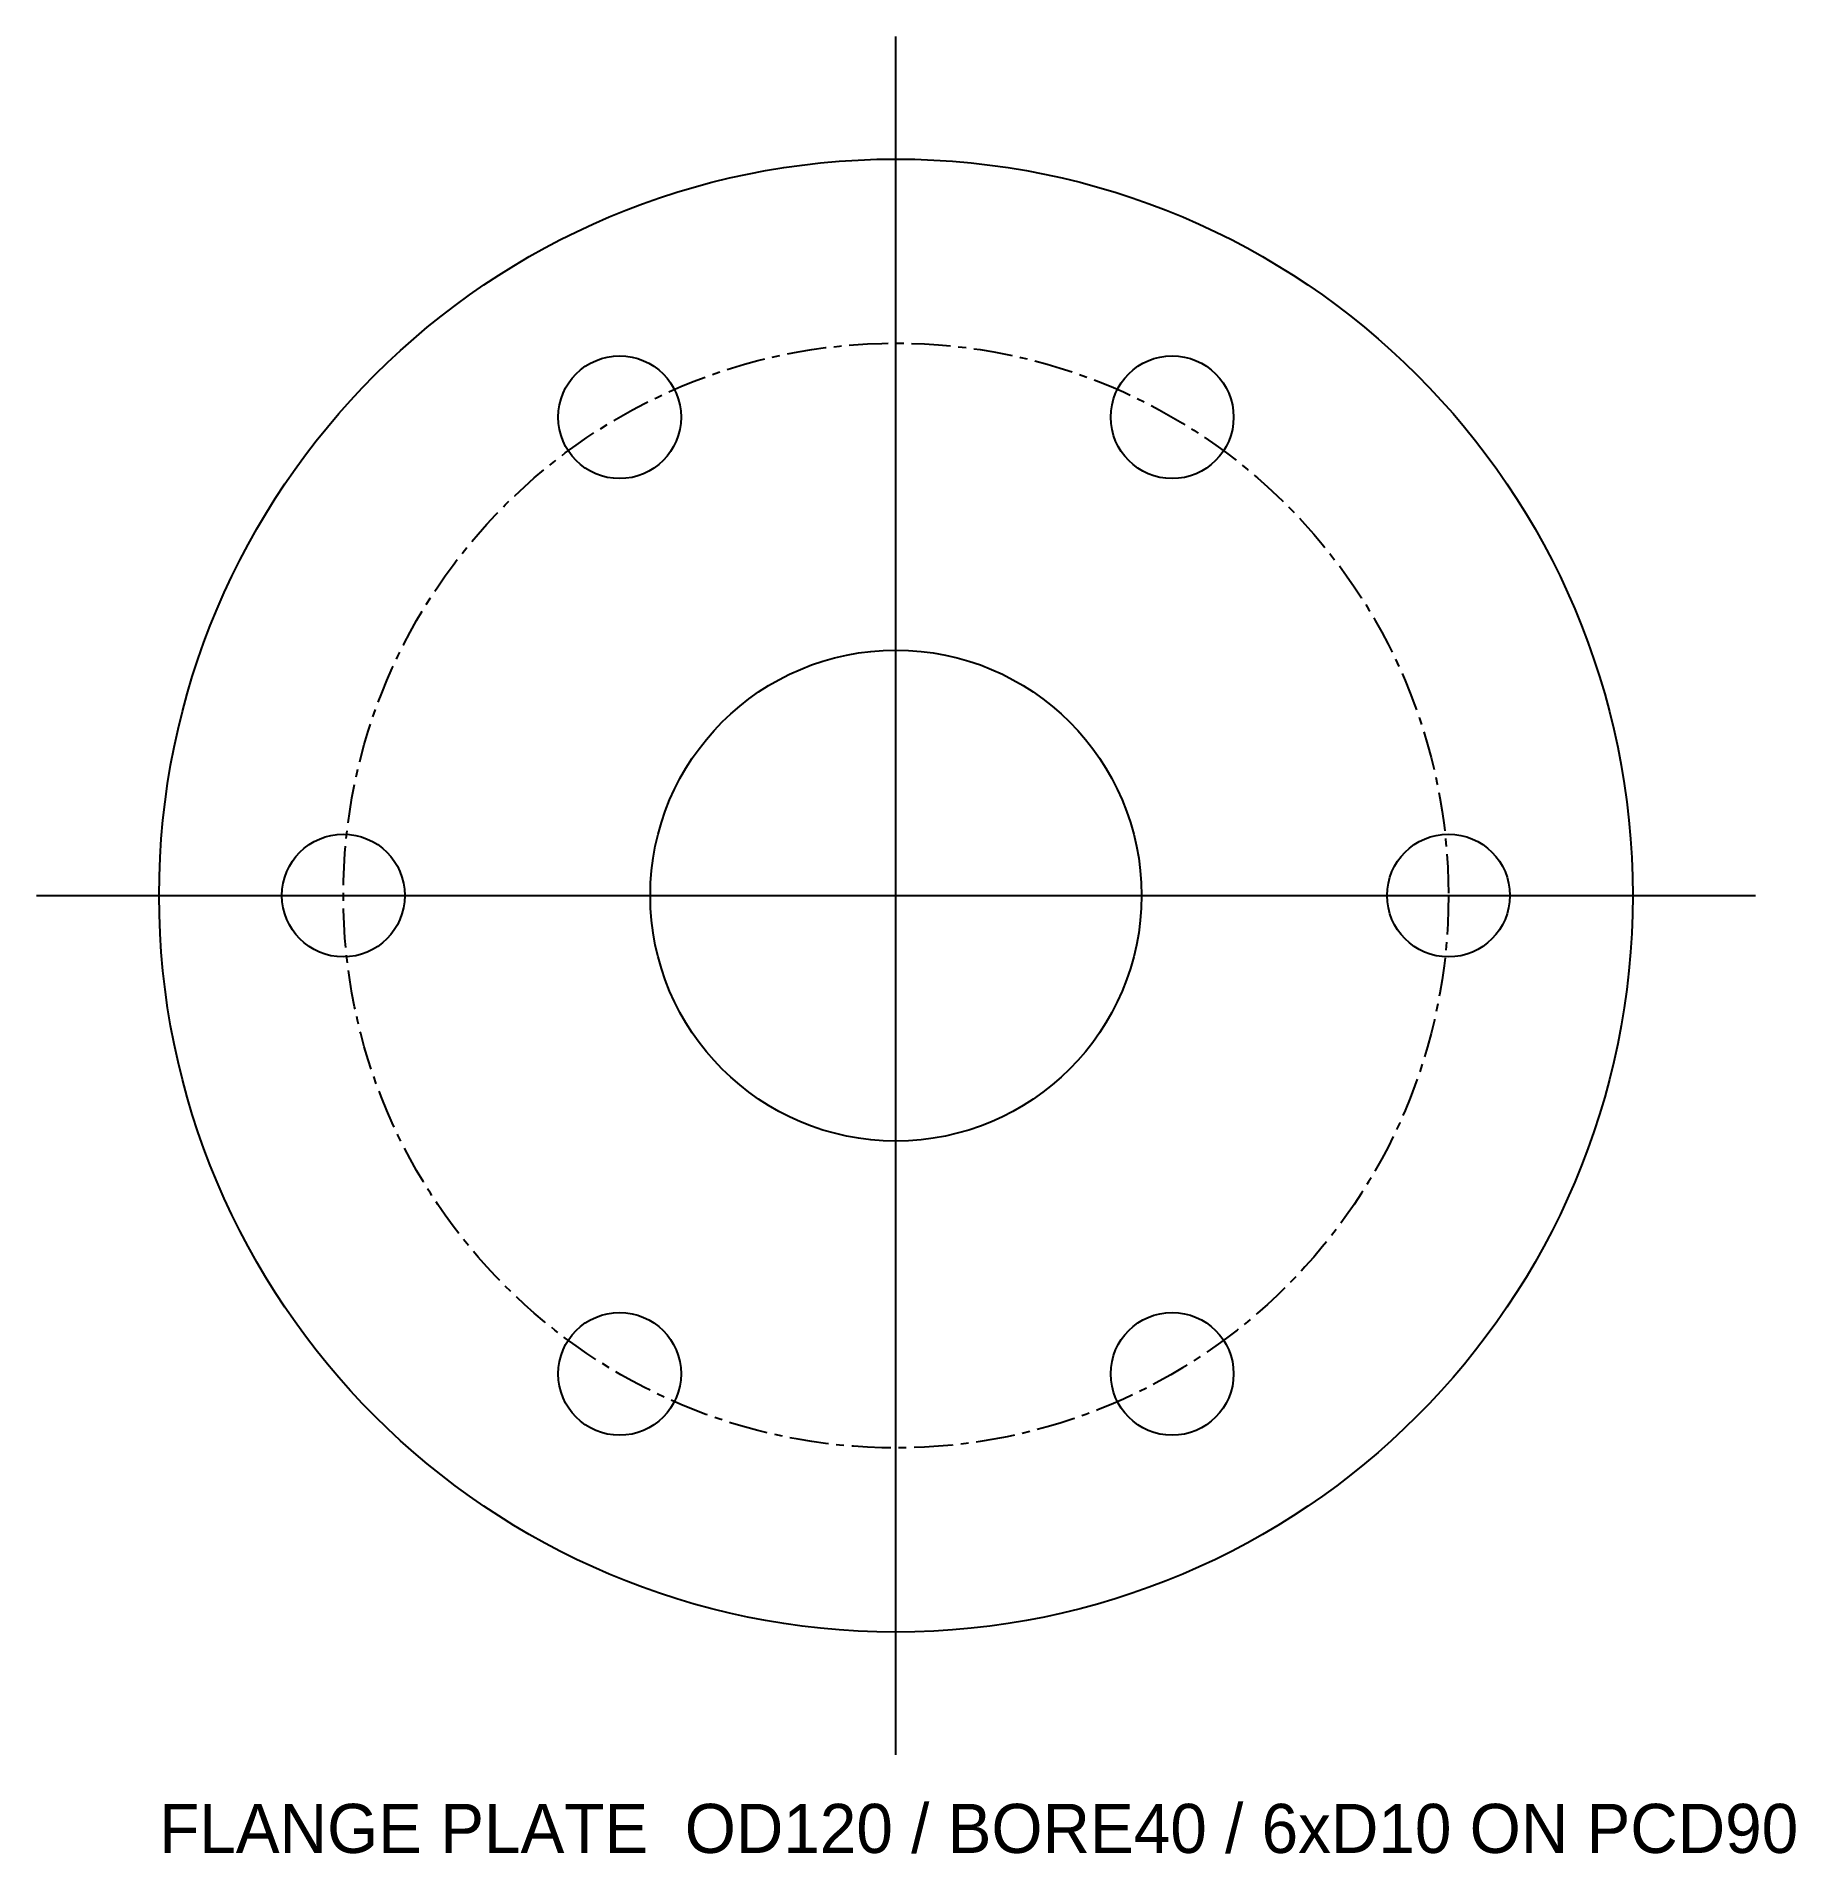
# Model space of a CAD drawing. Header units: millimetres. Extents: x -70 to 73, y -78 to 70.
import ezdxf

# ---------------------------------------------------------------- set-up
doc = ezdxf.new("R2010")
doc.units = ezdxf.units.MM
doc.linetypes.add('CENTER', pattern=[5.08, 3.175, -0.635, 0.635, -0.635])
for name, color, linetype in [('CENTER', 1, 'Continuous'), ('OUTLINE', 7, 'Continuous'), ('TEXT', 2, 'Continuous')]:
    doc.layers.add(name, color=color, linetype=linetype)

msp = doc.modelspace()

# ---------------------------------------------------------------- linework, layer by layer
at = {"layer": 'CENTER'}
for p, q in [((0, -70), (0, 70)), ((-70, 0), (70, 0))]:
    msp.add_line(p, q, dxfattribs=at)
at = {"layer": 'CENTER', "linetype": 'CENTER'}
msp.add_circle((0, 0), 45, dxfattribs=at)
at = {"layer": 'OUTLINE'}
for centre, radius in [((0, 0), 60), ((-22.5, 38.97), 5), ((22.5, 38.97), 5), ((0, 0), 20), ((-45, 0), 5), ((45, 0), 5), ((-22.5, -38.97), 5), ((22.5, -38.97), 5)]:
    msp.add_circle(centre, radius, dxfattribs=at)

# ---------------------------------------------------------------- texts
at = {"layer": 'TEXT'}
msp.add_text('FLANGE PLATE  OD120 / BORE40 / 6xD10 ON PCD90', height=4, dxfattribs=at).set_placement((-60, -78))

doc.saveas('drawing.dxf')
